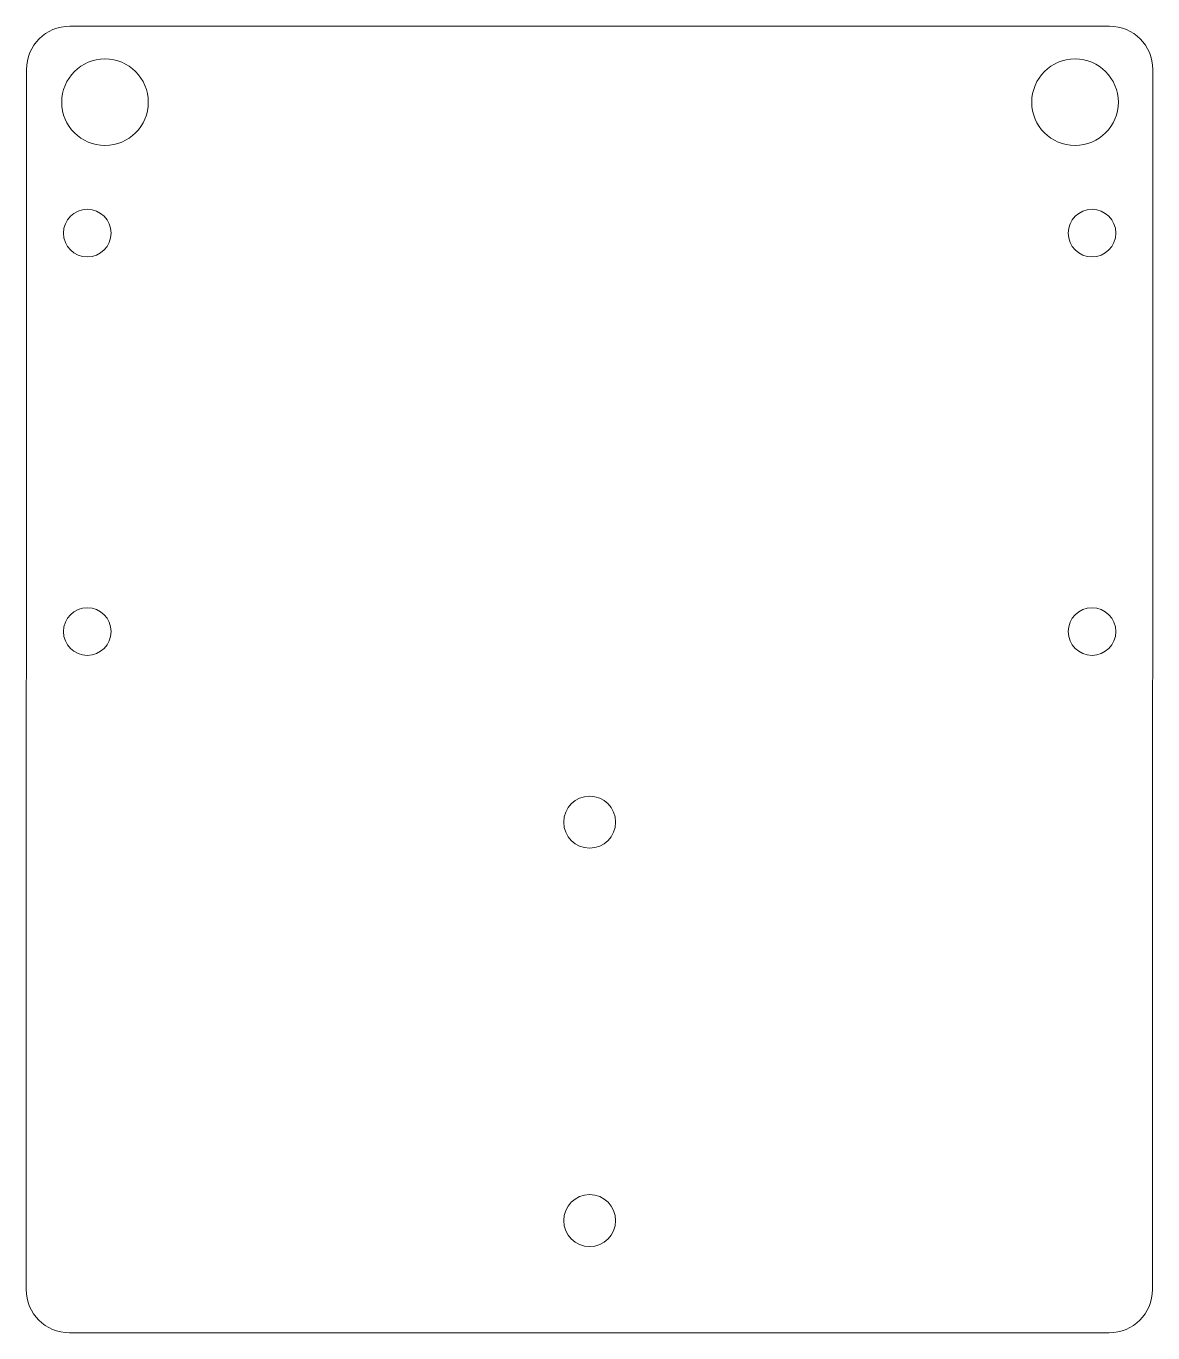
# Model space of a CAD drawing. Header units: millimetres. Extents: x 28.9 to 94, y 20.5 to 95.9.
import ezdxf

# ---------------------------------------------------------------- set-up
doc = ezdxf.new("R2010")
doc.units = ezdxf.units.MM
doc.header["$MEASUREMENT"] = 0
doc.layers.get('0').update_dxf_attribs({"lineweight": 25, "true_color": 0x000000})
doc.layers.add('Cut first', color=1, linetype='Continuous', lineweight=0, true_color=0xff0000)
doc.layers.add('Cut second', color=5, linetype='Continuous', lineweight=0, true_color=0x0000ff)

# ---------------------------------------------------------------- blocks, each defined once
blk = doc.blocks.new('RaspberryPiZero')
at = {"layer": 'Cut first'}
for centre in [(-29, 11.5), (29, 11.5), (-29, -11.5), (29, -11.5)]:
    blk.add_circle(centre, 1.375, dxfattribs=at)
blk = doc.blocks.new('Battery Holder')
at = {"layer": 'Cut first'}
for centre in [(0, 11.5), (0, -11.5)]:
    blk.add_circle(centre, 1.5, dxfattribs=at)

msp = doc.modelspace()

# ---------------------------------------------------------------- linework, layer by layer
at = {"layer": 'Cut first'}
for centre in [(33.474, 91.557), (89.474, 91.557)]:
    msp.add_circle(centre, 2.5, dxfattribs=at)
at = {"layer": 'Cut second'}
for p, q in [((31.442, 95.95), (91.467, 95.95)), ((28.922, 23.023), (28.942, 93.45)), ((93.967, 93.45), (93.947, 23.023)), ((91.447, 20.523), (31.422, 20.523))]:
    msp.add_line(p, q, dxfattribs=at)
for centre, start, end in [((31.442, 93.45), 90, 180), ((91.467, 93.45), 0, 90), ((31.422, 23.023), 180, 270), ((91.447, 23.023), 270, 0)]:
    msp.add_arc(centre, 2.5, start, end, dxfattribs=at)

# ---------------------------------------------------------------- block references
for name, p in [('RaspberryPiZero', (61.454, 72.503)), ('Battery Holder', (61.454, 38.503))]:
    msp.add_blockref(name, p)

doc.saveas('drawing.dxf')
